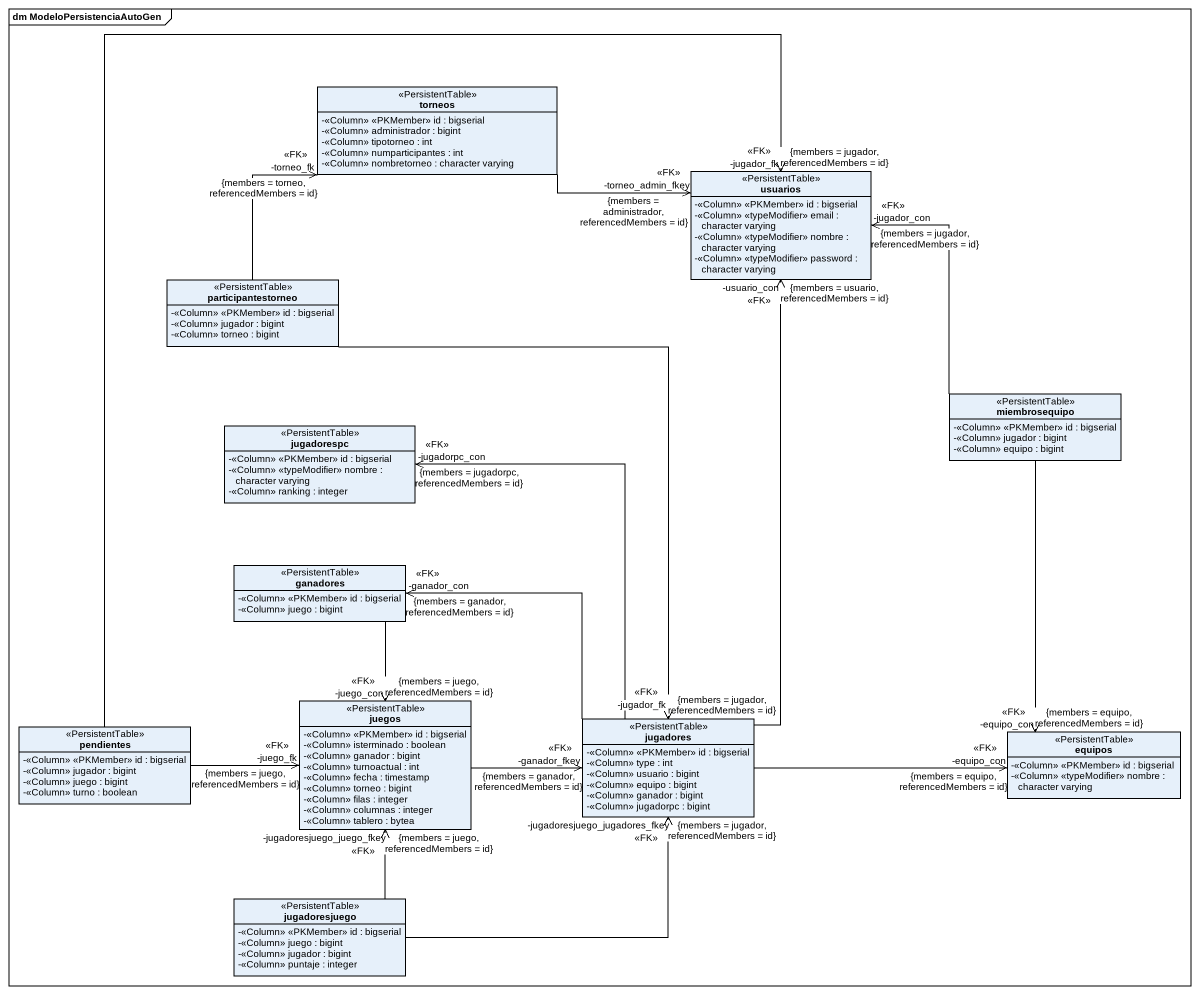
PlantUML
@startuml
mainframe dm ModeloPersistenciaAutoGen
hide circle
hide empty members
skinparam classAttributeIconSize 0
class torneos <<PersistentTable>> {
  -<<Column>> <<PKMember>> id : bigserial
  -<<Column>> administrador : bigint
  -<<Column>> tipotorneo : int
  -<<Column>> numparticipantes : int
  -<<Column>> nombretorneo : character varying
}
class usuarios <<PersistentTable>> {
  -<<Column>> <<PKMember>> id : bigserial
  -<<Column>> <<typeModifier>> email : character varying
  -<<Column>> <<typeModifier>> nombre : character varying
  -<<Column>> <<typeModifier>> password : character varying
}
class participantestorneo <<PersistentTable>> {
  -<<Column>> <<PKMember>> id : bigserial
  -<<Column>> jugador : bigint
  -<<Column>> torneo : bigint
}
class miembrosequipo <<PersistentTable>> {
  -<<Column>> <<PKMember>> id : bigserial
  -<<Column>> jugador : bigint
  -<<Column>> equipo : bigint
}
class jugadorespc <<PersistentTable>> {
  -<<Column>> <<PKMember>> id : bigserial
  -<<Column>> <<typeModifier>> nombre : character varying
  -<<Column>> ranking : integer
}
class ganadores <<PersistentTable>> {
  -<<Column>> <<PKMember>> id : bigserial
  -<<Column>> juego : bigint
}
class juegos <<PersistentTable>> {
  -<<Column>> <<PKMember>> id : bigserial
  -<<Column>> isterminado : boolean
  -<<Column>> ganador : bigint
  -<<Column>> turnoactual : int
  -<<Column>> fecha : timestamp
  -<<Column>> torneo : bigint
  -<<Column>> filas : integer
  -<<Column>> columnas : integer
  -<<Column>> tablero : bytea
}
class jugadores <<PersistentTable>> {
  -<<Column>> <<PKMember>> id : bigserial
  -<<Column>> type : int
  -<<Column>> usuario : bigint
  -<<Column>> equipo : bigint
  -<<Column>> ganador : bigint
  -<<Column>> jugadorpc : bigint
}
class pendientes <<PersistentTable>> {
  -<<Column>> <<PKMember>> id : bigserial
  -<<Column>> jugador : bigint
  -<<Column>> juego : bigint
  -<<Column>> turno : boolean
}
class equipos <<PersistentTable>> {
  -<<Column>> <<PKMember>> id : bigserial
  -<<Column>> <<typeModifier>> nombre : character varying
}
class jugadoresjuego <<PersistentTable>> {
  -<<Column>> <<PKMember>> id : bigserial
  -<<Column>> juego : bigint
  -<<Column>> jugador : bigint
  -<<Column>> puntaje : integer
}
torneos -right-> "-torneo_admin_fkey\n<<FK>>\n{members = administrador, referencedMembers = id}" usuarios
participantestorneo -up-> "-torneo_fk\n<<FK>>\n{members = torneo, referencedMembers = id}" torneos
participantestorneo --> "-jugador_fk\n<<FK>>\n{members = jugador, referencedMembers = id}" jugadores
miembrosequipo -up-> "-jugador_con\n<<FK>>\n{members = jugador, referencedMembers = id}" usuarios
miembrosequipo --> "-equipo_con\n<<FK>>\n{members = equipo, referencedMembers = id}" equipos
ganadores --> "-juego_con\n<<FK>>\n{members = juego, referencedMembers = id}" juegos
juegos -right-> "-ganador_fkey\n<<FK>>\n{members = ganador, referencedMembers = id}" jugadores
jugadores -up-> "-usuario_con\n<<FK>>\n{members = usuario, referencedMembers = id}" usuarios
jugadores -up-> "-jugadorpc_con\n<<FK>>\n{members = jugadorpc, referencedMembers = id}" jugadorespc
jugadores -left-> "-ganador_con\n<<FK>>\n{members = ganador, referencedMembers = id}" ganadores
jugadores -right-> "-equipo_con\n<<FK>>\n{members = equipo, referencedMembers = id}" equipos
pendientes -up-> "-jugador_fk\n<<FK>>\n{members = jugador, referencedMembers = id}" usuarios
pendientes -right-> "-juego_fk\n<<FK>>\n{members = juego, referencedMembers = id}" juegos
jugadoresjuego -up-> "-jugadoresjuego_juego_fkey\n<<FK>>\n{members = juego, referencedMembers = id}" juegos
jugadoresjuego -right-> "-jugadoresjuego_jugadores_fkey\n<<FK>>\n{members = jugador, referencedMembers = id}" jugadores
@enduml
